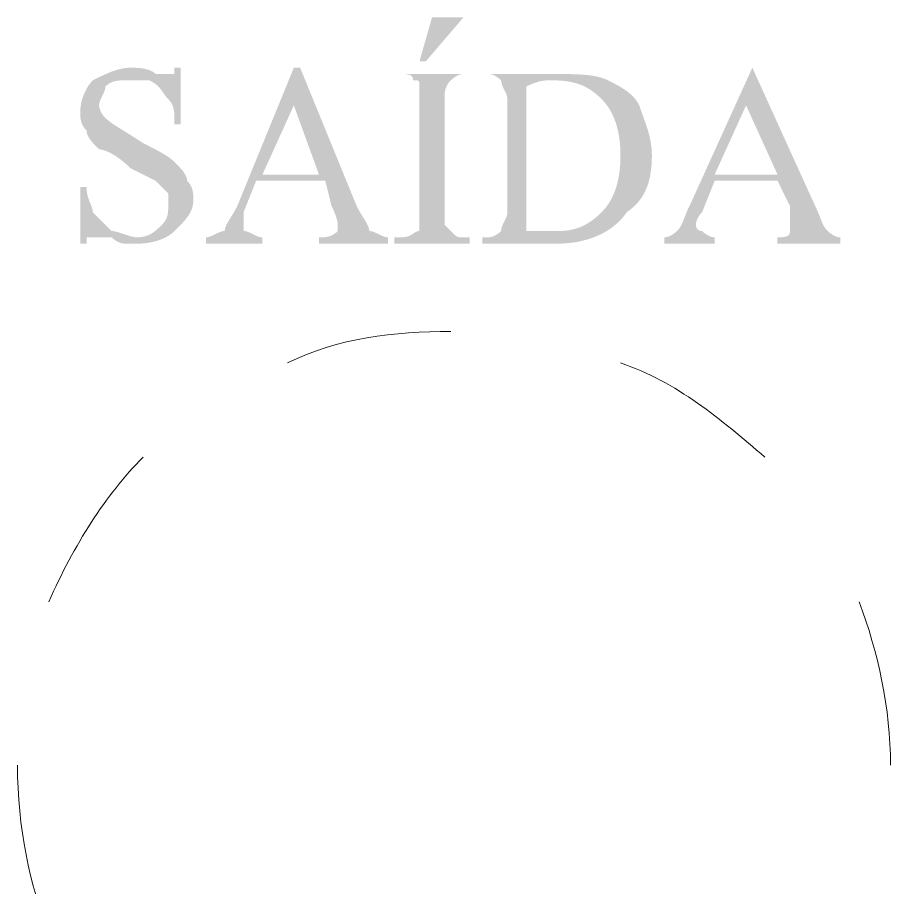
# Model space of a CAD drawing. Header units: metres. Extents: x 2999 to 3164, y 1641 to 1678.
# Drawn here: x 3010.0843 to 3010.3, y 1655.4367 to 1655.6516 of the extents above; entities that cross this region are included whole.
import ezdxf

# ---------------------------------------------------------------- set-up
doc = ezdxf.new("R2010")
doc.units = ezdxf.units.M

msp = doc.modelspace()

# ---------------------------------------------------------------- hatches: boundary and pattern name
at = {"true_color": 0x000007}
h = msp.add_hatch(color=7, dxfattribs=at)
h.paths.add_polyline_path([(3010.1246, 1655.63919), (3010.1246, 1655.62522), (3010.12305, 1655.62522), (3010.12305, 1655.62522), (3010.12305, 1655.6256), (3010.12305, 1655.62596), (3010.12305, 1655.62631), (3010.12304, 1655.62665), (3010.12304, 1655.62697), (3010.12303, 1655.62728), (3010.12301, 1655.62758), (3010.12299, 1655.62786), (3010.12297, 1655.62814), (3010.12294, 1655.6284), (3010.1229, 1655.62866), (3010.12286, 1655.62891), (3010.1228, 1655.62914), (3010.12274, 1655.62938), (3010.12267, 1655.6296), (3010.12259, 1655.62982), (3010.1225, 1655.63003), (3010.12239, 1655.63024), (3010.12228, 1655.63044), (3010.12215, 1655.63064), (3010.12201, 1655.63084), (3010.12185, 1655.63104), (3010.12168, 1655.63123), (3010.1215, 1655.63143), (3010.1215, 1655.63143), (3010.12131, 1655.63162), (3010.12114, 1655.63182), (3010.12098, 1655.63201), (3010.12083, 1655.6322), (3010.12069, 1655.6324), (3010.12055, 1655.63259), (3010.12042, 1655.63279), (3010.12029, 1655.63298), (3010.12016, 1655.63317), (3010.12003, 1655.63337), (3010.11989, 1655.63356), (3010.11975, 1655.63376), (3010.1196, 1655.63395), (3010.11944, 1655.63414), (3010.11927, 1655.63434), (3010.11908, 1655.63453), (3010.11888, 1655.63473), (3010.11866, 1655.63492), (3010.11842, 1655.63511), (3010.11816, 1655.63531), (3010.11787, 1655.6355), (3010.11756, 1655.6357), (3010.11721, 1655.63589), (3010.11684, 1655.63608), (3010.11665, 1655.63608), (3010.11645, 1655.63608), (3010.11626, 1655.63608), (3010.11607, 1655.63608), (3010.11587, 1655.63608), (3010.11568, 1655.63608), (3010.11548, 1655.63608), (3010.11529, 1655.63608), (3010.1151, 1655.63608), (3010.1149, 1655.63608), (3010.11471, 1655.63608), (3010.11451, 1655.63608), (3010.11432, 1655.63608), (3010.11413, 1655.63608), (3010.11393, 1655.63608), (3010.11374, 1655.63608), (3010.11354, 1655.63608), (3010.11335, 1655.63608), (3010.11316, 1655.63608), (3010.11296, 1655.63608), (3010.11277, 1655.63608), (3010.11257, 1655.63608), (3010.11238, 1655.63608), (3010.11219, 1655.63608), (3010.11181, 1655.63608), (3010.11144, 1655.63608), (3010.11109, 1655.63608), (3010.11076, 1655.63608), (3010.11043, 1655.63607), (3010.11012, 1655.63606), (3010.10983, 1655.63604), (3010.10954, 1655.63603), (3010.10927, 1655.636), (3010.109, 1655.63597), (3010.10875, 1655.63593), (3010.1085, 1655.63589), (3010.10826, 1655.63584), (3010.10803, 1655.63578), (3010.10781, 1655.6357), (3010.10759, 1655.63562), (3010.10737, 1655.63553), (3010.10717, 1655.63543), (3010.10696, 1655.63531), (3010.10676, 1655.63519), (3010.10656, 1655.63504), (3010.10637, 1655.63489), (3010.10617, 1655.63472), (3010.10598, 1655.63453), (3010.10597, 1655.63434), (3010.10595, 1655.63414), (3010.10591, 1655.63395), (3010.10586, 1655.63376), (3010.1058, 1655.63356), (3010.10574, 1655.63337), (3010.10566, 1655.63317), (3010.10558, 1655.63298), (3010.10549, 1655.63279), (3010.10539, 1655.63259), (3010.1053, 1655.6324), (3010.1052, 1655.6322), (3010.10511, 1655.63201), (3010.10501, 1655.63182), (3010.10492, 1655.63162), (3010.10483, 1655.63143), (3010.10475, 1655.63123), (3010.10467, 1655.63104), (3010.1046, 1655.63085), (3010.10454, 1655.63065), (3010.10449, 1655.63046), (3010.10446, 1655.63026), (3010.10443, 1655.63007), (3010.10443, 1655.62988), (3010.10443, 1655.62987), (3010.10443, 1655.62984), (3010.10443, 1655.62981), (3010.10443, 1655.62975), (3010.10444, 1655.62969), (3010.10445, 1655.62961), (3010.10446, 1655.62952), (3010.10448, 1655.62942), (3010.10451, 1655.6293), (3010.10454, 1655.62918), (3010.10458, 1655.62905), (3010.10462, 1655.62891), (3010.10467, 1655.62876), (3010.10473, 1655.6286), (3010.10481, 1655.62844), (3010.10489, 1655.62827), (3010.10498, 1655.62809), (3010.10508, 1655.62791), (3010.1052, 1655.62773), (3010.10532, 1655.62754), (3010.10547, 1655.62735), (3010.10562, 1655.62716), (3010.10579, 1655.62697), (3010.10598, 1655.62677), (3010.10618, 1655.62658), (3010.1064, 1655.62638), (3010.10663, 1655.62619), (3010.10688, 1655.62599), (3010.10715, 1655.62579), (3010.10743, 1655.62558), (3010.10773, 1655.62538), (3010.10805, 1655.62516), (3010.10838, 1655.62494), (3010.10873, 1655.62472), (3010.10909, 1655.62449), (3010.10947, 1655.62425), (3010.10987, 1655.624), (3010.11028, 1655.62375), (3010.11071, 1655.62348), (3010.11115, 1655.62321), (3010.11161, 1655.62292), (3010.11209, 1655.62262), (3010.11258, 1655.62232), (3010.11309, 1655.62199), (3010.11362, 1655.62166), (3010.11416, 1655.62131), (3010.11472, 1655.62094), (3010.11529, 1655.62056), (3010.11568, 1655.62037), (3010.11606, 1655.62018), (3010.11645, 1655.61998), (3010.11683, 1655.61979), (3010.11722, 1655.61959), (3010.11759, 1655.6194), (3010.11797, 1655.61921), (3010.11834, 1655.61901), (3010.1187, 1655.61882), (3010.11906, 1655.61862), (3010.11941, 1655.61843), (3010.11975, 1655.61824), (3010.12009, 1655.61804), (3010.12041, 1655.61785), (3010.12073, 1655.61765), (3010.12104, 1655.61746), (3010.12133, 1655.61727), (3010.12162, 1655.61707), (3010.12189, 1655.61688), (3010.12215, 1655.61668), (3010.1224, 1655.61649), (3010.12263, 1655.6163), (3010.12285, 1655.6161), (3010.12305, 1655.61591), (3010.12324, 1655.61571), (3010.12344, 1655.61552), (3010.12363, 1655.61533), (3010.12382, 1655.61513), (3010.12401, 1655.61494), (3010.12419, 1655.61474), (3010.12437, 1655.61455), (3010.12454, 1655.61436), (3010.12471, 1655.61416), (3010.12488, 1655.61397), (3010.12503, 1655.61377), (3010.12518, 1655.61358), (3010.12532, 1655.61339), (3010.12546, 1655.61319), (3010.12558, 1655.613), (3010.12569, 1655.6128), (3010.1258, 1655.61261), (3010.12589, 1655.61242), (3010.12597, 1655.61222), (3010.12603, 1655.61203), (3010.12608, 1655.61183), (3010.12612, 1655.61164), (3010.12615, 1655.61145), (3010.12615, 1655.61125), (3010.12634, 1655.61106), (3010.12651, 1655.61086), (3010.12667, 1655.61067), (3010.12681, 1655.61048), (3010.12694, 1655.61028), (3010.12705, 1655.61009), (3010.12715, 1655.60989), (3010.12725, 1655.6097), (3010.12733, 1655.60951), (3010.1274, 1655.60931), (3010.12746, 1655.60912), (3010.12751, 1655.60892), (3010.12756, 1655.60873), (3010.12759, 1655.60854), (3010.12762, 1655.60834), (3010.12765, 1655.60815), (3010.12767, 1655.60795), (3010.12768, 1655.60776), (3010.12769, 1655.60757), (3010.1277, 1655.60737), (3010.1277, 1655.60718), (3010.1277, 1655.60698), (3010.12771, 1655.60679), (3010.12771, 1655.6066), (3010.1277, 1655.60622), (3010.12767, 1655.60585), (3010.12763, 1655.6055), (3010.12758, 1655.60516), (3010.1275, 1655.60483), (3010.12741, 1655.60451), (3010.12731, 1655.6042), (3010.12719, 1655.60389), (3010.12705, 1655.6036), (3010.1269, 1655.6033), (3010.12673, 1655.60301), (3010.12654, 1655.60272), (3010.12634, 1655.60243), (3010.12612, 1655.60213), (3010.12589, 1655.60184), (3010.12564, 1655.60154), (3010.12537, 1655.60123), (3010.12509, 1655.60092), (3010.12479, 1655.6006), (3010.12447, 1655.60027), (3010.12414, 1655.59993), (3010.12379, 1655.59958), (3010.12343, 1655.59922), (3010.12305, 1655.59884), (3010.12285, 1655.59864), (3010.12263, 1655.59845), (3010.12239, 1655.59826), (3010.12214, 1655.59807), (3010.12188, 1655.59788), (3010.12159, 1655.5977), (3010.1213, 1655.59752), (3010.12098, 1655.59734), (3010.12065, 1655.59717), (3010.1203, 1655.59701), (3010.11994, 1655.59685), (3010.11956, 1655.5967), (3010.11916, 1655.59656), (3010.11875, 1655.59643), (3010.11832, 1655.59631), (3010.11788, 1655.59619), (3010.11742, 1655.59609), (3010.11694, 1655.596), (3010.11645, 1655.59592), (3010.11594, 1655.59585), (3010.11541, 1655.5958), (3010.11487, 1655.59576), (3010.11431, 1655.59574), (3010.11374, 1655.59573), (3010.11373, 1655.59573), (3010.11371, 1655.59573), (3010.11367, 1655.59573), (3010.11362, 1655.59573), (3010.11355, 1655.59573), (3010.11347, 1655.59573), (3010.11338, 1655.59573), (3010.11328, 1655.59573), (3010.11317, 1655.59573), (3010.11304, 1655.59573), (3010.11291, 1655.59573), (3010.11277, 1655.59573), (3010.11262, 1655.59573), (3010.11246, 1655.59573), (3010.1123, 1655.59573), (3010.11213, 1655.59573), (3010.11195, 1655.59573), (3010.11177, 1655.59573), (3010.11159, 1655.59573), (3010.1114, 1655.59573), (3010.11121, 1655.59573), (3010.11102, 1655.59573), (3010.11083, 1655.59573), (3010.11063, 1655.59573), (3010.11063, 1655.59573), (3010.1106, 1655.59573), (3010.11056, 1655.59574), (3010.11051, 1655.59574), (3010.11045, 1655.59575), (3010.11037, 1655.59576), (3010.11028, 1655.59577), (3010.11017, 1655.59579), (3010.11006, 1655.59581), (3010.10994, 1655.59584), (3010.10981, 1655.59588), (3010.10966, 1655.59593), (3010.10951, 1655.59598), (3010.10936, 1655.59604), (3010.10919, 1655.59611), (3010.10902, 1655.59619), (3010.10885, 1655.59628), (3010.10867, 1655.59639), (3010.10849, 1655.5965), (3010.1083, 1655.59663), (3010.10811, 1655.59677), (3010.10792, 1655.59693), (3010.10772, 1655.5971), (3010.10753, 1655.59728), (3010.10715, 1655.59728), (3010.10679, 1655.59728), (3010.10644, 1655.59728), (3010.10611, 1655.59728), (3010.10579, 1655.59728), (3010.10549, 1655.59728), (3010.10521, 1655.59728), (3010.10494, 1655.59728), (3010.10469, 1655.59728), (3010.10446, 1655.59728), (3010.10424, 1655.59728), (3010.10404, 1655.59728), (3010.10385, 1655.59728), (3010.10368, 1655.59728), (3010.10353, 1655.59728), (3010.10339, 1655.59728), (3010.10327, 1655.59728), (3010.10317, 1655.59728), (3010.10308, 1655.59728), (3010.103, 1655.59728), (3010.10295, 1655.59728), (3010.10291, 1655.59728), (3010.10288, 1655.59728), (3010.10287, 1655.59728), (3010.10287, 1655.59728), (3010.10287, 1655.59728), (3010.10287, 1655.59728), (3010.10287, 1655.59728), (3010.10286, 1655.59728), (3010.10285, 1655.59728), (3010.10284, 1655.59728), (3010.10282, 1655.59728), (3010.10279, 1655.59728), (3010.10276, 1655.59728), (3010.10272, 1655.59728), (3010.10268, 1655.59728), (3010.10263, 1655.59728), (3010.10257, 1655.59728), (3010.1025, 1655.59728), (3010.10241, 1655.59728), (3010.10232, 1655.59728), (3010.10222, 1655.59728), (3010.1021, 1655.59728), (3010.10198, 1655.59728), (3010.10183, 1655.59728), (3010.10168, 1655.59728), (3010.10151, 1655.59728), (3010.10132, 1655.59728), (3010.10132, 1655.59728), (3010.10132, 1655.59725), (3010.10132, 1655.59722), (3010.10132, 1655.59717), (3010.10132, 1655.59711), (3010.10132, 1655.59704), (3010.10132, 1655.59697), (3010.10132, 1655.59688), (3010.10132, 1655.59679), (3010.10132, 1655.5967), (3010.10132, 1655.59661), (3010.10132, 1655.59651), (3010.10132, 1655.59641), (3010.10132, 1655.59632), (3010.10132, 1655.59622), (3010.10132, 1655.59613), (3010.10132, 1655.59605), (3010.10132, 1655.59598), (3010.10132, 1655.59591), (3010.10132, 1655.59585), (3010.10132, 1655.5958), (3010.10132, 1655.59576), (3010.10132, 1655.59574), (3010.10132, 1655.59573), (3010.09977, 1655.59573), (3010.09977, 1655.6097), (3010.10132, 1655.6097), (3010.10132, 1655.6097), (3010.10133, 1655.60932), (3010.10135, 1655.60896), (3010.10139, 1655.60861), (3010.10144, 1655.60827), (3010.1015, 1655.60795), (3010.10156, 1655.60764), (3010.10164, 1655.60734), (3010.10172, 1655.60706), (3010.10181, 1655.60678), (3010.10191, 1655.60652), (3010.102, 1655.60626), (3010.1021, 1655.60601), (3010.1022, 1655.60578), (3010.10229, 1655.60554), (3010.10238, 1655.60532), (3010.10247, 1655.6051), (3010.10256, 1655.60489), (3010.10263, 1655.60468), (3010.1027, 1655.60448), (3010.10276, 1655.60428), (3010.10281, 1655.60408), (3010.10284, 1655.60388), (3010.10287, 1655.60369), (3010.10287, 1655.60349), (3010.10287, 1655.60349), (3010.10307, 1655.6033), (3010.10326, 1655.6031), (3010.10346, 1655.60291), (3010.10365, 1655.60272), (3010.10384, 1655.60252), (3010.10404, 1655.60233), (3010.10423, 1655.60213), (3010.10443, 1655.60194), (3010.10462, 1655.60175), (3010.10481, 1655.60155), (3010.10501, 1655.60136), (3010.1052, 1655.60116), (3010.1054, 1655.60097), (3010.10559, 1655.60078), (3010.10578, 1655.60058), (3010.10598, 1655.60039), (3010.10617, 1655.60019), (3010.10637, 1655.6), (3010.10656, 1655.59981), (3010.10675, 1655.59961), (3010.10695, 1655.59942), (3010.10714, 1655.59922), (3010.10734, 1655.59903), (3010.10753, 1655.59884), (3010.10773, 1655.59883), (3010.10795, 1655.59881), (3010.10818, 1655.59877), (3010.10842, 1655.59872), (3010.10867, 1655.59866), (3010.10894, 1655.59859), (3010.10921, 1655.59852), (3010.10948, 1655.59843), (3010.10977, 1655.59835), (3010.11005, 1655.59825), (3010.11034, 1655.59816), (3010.11063, 1655.59806), (3010.11092, 1655.59796), (3010.11121, 1655.59787), (3010.1115, 1655.59778), (3010.11178, 1655.59769), (3010.11206, 1655.5976), (3010.11233, 1655.59753), (3010.11259, 1655.59746), (3010.11285, 1655.5974), (3010.11309, 1655.59735), (3010.11332, 1655.59732), (3010.11354, 1655.59729), (3010.11374, 1655.59728), (3010.11412, 1655.59729), (3010.11448, 1655.59732), (3010.11483, 1655.59735), (3010.11517, 1655.59741), (3010.11549, 1655.59747), (3010.1158, 1655.59755), (3010.1161, 1655.59764), (3010.11638, 1655.59774), (3010.11666, 1655.59786), (3010.11692, 1655.59798), (3010.11718, 1655.59811), (3010.11742, 1655.59825), (3010.11766, 1655.5984), (3010.11789, 1655.59856), (3010.11812, 1655.59872), (3010.11834, 1655.59889), (3010.11855, 1655.59907), (3010.11876, 1655.59925), (3010.11896, 1655.59943), (3010.11916, 1655.59962), (3010.11936, 1655.59981), (3010.11956, 1655.6), (3010.11975, 1655.60019), (3010.11995, 1655.60039), (3010.12013, 1655.60058), (3010.1203, 1655.60078), (3010.12046, 1655.60097), (3010.1206, 1655.60116), (3010.12073, 1655.60136), (3010.12084, 1655.60155), (3010.12095, 1655.60175), (3010.12104, 1655.60194), (3010.12112, 1655.60213), (3010.12119, 1655.60233), (3010.12125, 1655.60252), (3010.1213, 1655.60272), (3010.12135, 1655.60291), (3010.12139, 1655.6031), (3010.12142, 1655.6033), (3010.12144, 1655.60349), (3010.12146, 1655.60369), (3010.12147, 1655.60388), (3010.12148, 1655.60407), (3010.12149, 1655.60427), (3010.12149, 1655.60446), (3010.1215, 1655.60466), (3010.1215, 1655.60485), (3010.1215, 1655.60504), (3010.1215, 1655.60523), (3010.1215, 1655.6054), (3010.1215, 1655.60556), (3010.1215, 1655.60571), (3010.1215, 1655.60584), (3010.1215, 1655.60597), (3010.1215, 1655.60608), (3010.1215, 1655.60619), (3010.1215, 1655.6063), (3010.1215, 1655.6064), (3010.1215, 1655.6065), (3010.1215, 1655.6066), (3010.1215, 1655.60669), (3010.1215, 1655.60679), (3010.1215, 1655.60689), (3010.1215, 1655.607), (3010.1215, 1655.60711), (3010.1215, 1655.60723), (3010.1215, 1655.60735), (3010.1215, 1655.60749), (3010.1215, 1655.60763), (3010.1215, 1655.60779), (3010.1215, 1655.60796), (3010.1215, 1655.60815), (3010.12131, 1655.60833), (3010.12114, 1655.60851), (3010.12098, 1655.60866), (3010.12084, 1655.60881), (3010.1207, 1655.60894), (3010.12058, 1655.60907), (3010.12046, 1655.60919), (3010.12035, 1655.6093), (3010.12024, 1655.6094), (3010.12014, 1655.6095), (3010.12004, 1655.6096), (3010.11995, 1655.6097), (3010.11985, 1655.6098), (3010.11975, 1655.6099), (3010.11965, 1655.61), (3010.11954, 1655.6101), (3010.11943, 1655.61021), (3010.11932, 1655.61033), (3010.11919, 1655.61046), (3010.11905, 1655.61059), (3010.11891, 1655.61074), (3010.11875, 1655.61089), (3010.11858, 1655.61107), (3010.11839, 1655.61125), (3010.11838, 1655.61126), (3010.11833, 1655.61128), (3010.11825, 1655.61132), (3010.11815, 1655.61137), (3010.11802, 1655.61144), (3010.11786, 1655.61152), (3010.11768, 1655.61161), (3010.11747, 1655.61171), (3010.11725, 1655.61182), (3010.117, 1655.61195), (3010.11674, 1655.61208), (3010.11645, 1655.61222), (3010.11615, 1655.61237), (3010.11584, 1655.61253), (3010.11551, 1655.61269), (3010.11517, 1655.61286), (3010.11482, 1655.61304), (3010.11447, 1655.61322), (3010.1141, 1655.6134), (3010.11372, 1655.61359), (3010.11334, 1655.61378), (3010.11296, 1655.61397), (3010.11257, 1655.61416), (3010.11219, 1655.61436), (3010.1118, 1655.61474), (3010.11141, 1655.6151), (3010.11103, 1655.61545), (3010.11064, 1655.61578), (3010.11026, 1655.61609), (3010.10988, 1655.61639), (3010.10951, 1655.61668), (3010.10914, 1655.61694), (3010.10878, 1655.61719), (3010.10842, 1655.61743), (3010.10807, 1655.61765), (3010.10772, 1655.61785), (3010.10739, 1655.61803), (3010.10706, 1655.6182), (3010.10675, 1655.61836), (3010.10644, 1655.61849), (3010.10614, 1655.61862), (3010.10586, 1655.61872), (3010.10558, 1655.61881), (3010.10532, 1655.61888), (3010.10508, 1655.61894), (3010.10485, 1655.61898), (3010.10463, 1655.619), (3010.10443, 1655.61901), (3010.10423, 1655.61921), (3010.10404, 1655.6194), (3010.10385, 1655.61959), (3010.10366, 1655.61979), (3010.10347, 1655.61998), (3010.10329, 1655.62018), (3010.10311, 1655.62037), (3010.10293, 1655.62056), (3010.10276, 1655.62076), (3010.1026, 1655.62095), (3010.10244, 1655.62115), (3010.10229, 1655.62134), (3010.10215, 1655.62153), (3010.10202, 1655.62173), (3010.1019, 1655.62192), (3010.10178, 1655.62212), (3010.10168, 1655.62231), (3010.10159, 1655.6225), (3010.10151, 1655.6227), (3010.10144, 1655.62289), (3010.10139, 1655.62309), (3010.10135, 1655.62328), (3010.10133, 1655.62347), (3010.10132, 1655.62367), (3010.10114, 1655.62386), (3010.10097, 1655.62406), (3010.10081, 1655.62425), (3010.10067, 1655.62444), (3010.10054, 1655.62464), (3010.10043, 1655.62483), (3010.10032, 1655.62503), (3010.10023, 1655.62522), (3010.10015, 1655.62541), (3010.10008, 1655.62561), (3010.10002, 1655.6258), (3010.09996, 1655.626), (3010.09992, 1655.62619), (3010.09988, 1655.62638), (3010.09985, 1655.62658), (3010.09983, 1655.62677), (3010.09981, 1655.62697), (3010.09979, 1655.62716), (3010.09978, 1655.62735), (3010.09978, 1655.62755), (3010.09977, 1655.62774), (3010.09977, 1655.62794), (3010.09977, 1655.62813), (3010.09977, 1655.62832), (3010.09978, 1655.62871), (3010.0998, 1655.6291), (3010.09984, 1655.62948), (3010.09989, 1655.62987), (3010.09996, 1655.63025), (3010.10004, 1655.63063), (3010.10013, 1655.631), (3010.10023, 1655.63137), (3010.10034, 1655.63173), (3010.10047, 1655.63209), (3010.1006, 1655.63244), (3010.10074, 1655.63279), (3010.10089, 1655.63312), (3010.10105, 1655.63345), (3010.10121, 1655.63376), (3010.10138, 1655.63407), (3010.10155, 1655.63437), (3010.10173, 1655.63465), (3010.10192, 1655.63493), (3010.10211, 1655.63519), (3010.1023, 1655.63543), (3010.10249, 1655.63566), (3010.10268, 1655.63588), (3010.10287, 1655.63608), (3010.10326, 1655.63628), (3010.10365, 1655.63647), (3010.10404, 1655.63666), (3010.10443, 1655.63685), (3010.10481, 1655.63704), (3010.1052, 1655.63722), (3010.10559, 1655.6374), (3010.10598, 1655.63758), (3010.10637, 1655.63775), (3010.10675, 1655.63791), (3010.10714, 1655.63807), (3010.10753, 1655.63822), (3010.10792, 1655.63836), (3010.10831, 1655.63849), (3010.10869, 1655.63861), (3010.10908, 1655.63873), (3010.10947, 1655.63883), (3010.10986, 1655.63892), (3010.11025, 1655.639), (3010.11063, 1655.63906), (3010.11102, 1655.63912), (3010.11141, 1655.63916), (3010.1118, 1655.63918), (3010.11219, 1655.63919), (3010.11239, 1655.63919), (3010.1126, 1655.63919), (3010.11283, 1655.63918), (3010.11308, 1655.63918), (3010.11333, 1655.63917), (3010.11359, 1655.63916), (3010.11386, 1655.63915), (3010.11414, 1655.63913), (3010.11442, 1655.63911), (3010.11471, 1655.63907), (3010.115, 1655.63904), (3010.11529, 1655.63899), (3010.11558, 1655.63894), (3010.11587, 1655.63888), (3010.11616, 1655.63881), (3010.11644, 1655.63873), (3010.11672, 1655.63864), (3010.11699, 1655.63853), (3010.11725, 1655.63842), (3010.1175, 1655.63829), (3010.11775, 1655.63815), (3010.11798, 1655.63799), (3010.11819, 1655.63782), (3010.11839, 1655.63764), (3010.11859, 1655.63764), (3010.11878, 1655.63764), (3010.11897, 1655.63764), (3010.11916, 1655.63764), (3010.11935, 1655.63764), (3010.11953, 1655.63764), (3010.11971, 1655.63764), (3010.11989, 1655.63764), (3010.12006, 1655.63764), (3010.12022, 1655.63764), (3010.12038, 1655.63764), (3010.12053, 1655.63764), (3010.12067, 1655.63764), (3010.1208, 1655.63764), (3010.12092, 1655.63764), (3010.12104, 1655.63764), (3010.12114, 1655.63764), (3010.12123, 1655.63764), (3010.12131, 1655.63764), (3010.12138, 1655.63764), (3010.12143, 1655.63764), (3010.12147, 1655.63764), (3010.12149, 1655.63764), (3010.1215, 1655.63764), (3010.12151, 1655.63764), (3010.12153, 1655.63764), (3010.12156, 1655.63764), (3010.12161, 1655.63764), (3010.12167, 1655.63764), (3010.12174, 1655.63764), (3010.12182, 1655.63764), (3010.1219, 1655.63764), (3010.12199, 1655.63764), (3010.12208, 1655.63764), (3010.12218, 1655.63764), (3010.12227, 1655.63764), (3010.12237, 1655.63764), (3010.12247, 1655.63764), (3010.12256, 1655.63764), (3010.12265, 1655.63764), (3010.12273, 1655.63764), (3010.12281, 1655.63764), (3010.12288, 1655.63764), (3010.12293, 1655.63764), (3010.12298, 1655.63764), (3010.12302, 1655.63764), (3010.12304, 1655.63764), (3010.12305, 1655.63764), (3010.12305, 1655.63764), (3010.12305, 1655.63764), (3010.12305, 1655.63764), (3010.12305, 1655.63764), (3010.12305, 1655.63765), (3010.12305, 1655.63766), (3010.12305, 1655.63767), (3010.12305, 1655.63769), (3010.12305, 1655.63772), (3010.12305, 1655.63775), (3010.12305, 1655.63778), (3010.12305, 1655.63783), (3010.12305, 1655.63788), (3010.12305, 1655.63794), (3010.12305, 1655.63801), (3010.12305, 1655.63809), (3010.12305, 1655.63819), (3010.12305, 1655.63829), (3010.12305, 1655.63841), (3010.12305, 1655.63853), (3010.12305, 1655.63867), (3010.12305, 1655.63883), (3010.12305, 1655.639), (3010.12305, 1655.63919), (3010.1246, 1655.63919), (3010.12305, 1655.63919)])
h.paths.add_polyline_path([(3010.1603, 1655.61125), (3010.14322, 1655.61125), (3010.14012, 1655.60349), (3010.14012, 1655.60349), (3010.14012, 1655.6033), (3010.14012, 1655.60311), (3010.14012, 1655.60291), (3010.14012, 1655.60272), (3010.14012, 1655.60254), (3010.14012, 1655.60235), (3010.14012, 1655.60217), (3010.14012, 1655.602), (3010.14012, 1655.60183), (3010.14012, 1655.60166), (3010.14012, 1655.60151), (3010.14012, 1655.60136), (3010.14012, 1655.60122), (3010.14012, 1655.60108), (3010.14012, 1655.60096), (3010.14012, 1655.60085), (3010.14012, 1655.60075), (3010.14012, 1655.60066), (3010.14012, 1655.60058), (3010.14012, 1655.60051), (3010.14012, 1655.60046), (3010.14012, 1655.60042), (3010.14012, 1655.6004), (3010.14012, 1655.60039), (3010.14012, 1655.60039), (3010.14012, 1655.60038), (3010.14012, 1655.60036), (3010.14012, 1655.60032), (3010.14012, 1655.60027), (3010.14012, 1655.60021), (3010.14012, 1655.60015), (3010.14012, 1655.60007), (3010.14012, 1655.59999), (3010.14012, 1655.5999), (3010.14012, 1655.5998), (3010.14012, 1655.59971), (3010.14012, 1655.59961), (3010.14012, 1655.59952), (3010.14012, 1655.59942), (3010.14012, 1655.59933), (3010.14012, 1655.59924), (3010.14012, 1655.59916), (3010.14012, 1655.59908), (3010.14012, 1655.59901), (3010.14012, 1655.59895), (3010.14012, 1655.5989), (3010.14012, 1655.59887), (3010.14012, 1655.59884), (3010.14012, 1655.59884), (3010.14031, 1655.59883), (3010.14051, 1655.59881), (3010.1407, 1655.59877), (3010.1409, 1655.59872), (3010.14109, 1655.59866), (3010.14128, 1655.59859), (3010.14148, 1655.59852), (3010.14167, 1655.59843), (3010.14187, 1655.59835), (3010.14206, 1655.59825), (3010.14225, 1655.59816), (3010.14245, 1655.59806), (3010.14264, 1655.59796), (3010.14284, 1655.59787), (3010.14303, 1655.59778), (3010.14322, 1655.59769), (3010.14342, 1655.5976), (3010.14361, 1655.59753), (3010.14381, 1655.59746), (3010.144, 1655.5974), (3010.14419, 1655.59735), (3010.14439, 1655.59732), (3010.14458, 1655.59729), (3010.14478, 1655.59728), (3010.14478, 1655.59573), (3010.13081, 1655.59573), (3010.13081, 1655.59728), (3010.13081, 1655.59728), (3010.131, 1655.59729), (3010.1312, 1655.59732), (3010.13139, 1655.59735), (3010.13159, 1655.5974), (3010.13178, 1655.59746), (3010.13197, 1655.59753), (3010.13217, 1655.5976), (3010.13236, 1655.59769), (3010.13256, 1655.59778), (3010.13275, 1655.59787), (3010.13294, 1655.59796), (3010.13314, 1655.59806), (3010.13333, 1655.59816), (3010.13353, 1655.59825), (3010.13372, 1655.59835), (3010.13391, 1655.59843), (3010.13411, 1655.59852), (3010.1343, 1655.59859), (3010.1345, 1655.59866), (3010.13469, 1655.59872), (3010.13488, 1655.59877), (3010.13508, 1655.59881), (3010.13527, 1655.59883), (3010.13547, 1655.59884), (3010.13547, 1655.59884), (3010.13547, 1655.59903), (3010.1355, 1655.59923), (3010.13553, 1655.59942), (3010.13559, 1655.59962), (3010.13565, 1655.59982), (3010.13573, 1655.60002), (3010.13582, 1655.60023), (3010.13592, 1655.60045), (3010.13604, 1655.60066), (3010.13616, 1655.60089), (3010.13629, 1655.60112), (3010.13644, 1655.60136), (3010.13658, 1655.60161), (3010.13674, 1655.60186), (3010.1369, 1655.60213), (3010.13707, 1655.6024), (3010.13725, 1655.60269), (3010.13743, 1655.60298), (3010.13761, 1655.60329), (3010.1378, 1655.60361), (3010.13799, 1655.60395), (3010.13818, 1655.6043), (3010.13838, 1655.60466), (3010.13857, 1655.60504), (3010.15254, 1655.63919), (3010.15409, 1655.63919), (3010.16806, 1655.60504), (3010.16806, 1655.60504), (3010.16825, 1655.60466), (3010.16844, 1655.6043), (3010.16863, 1655.60395), (3010.16882, 1655.60361), (3010.16901, 1655.60329), (3010.1692, 1655.60298), (3010.16938, 1655.60269), (3010.16955, 1655.6024), (3010.16972, 1655.60213), (3010.16988, 1655.60186), (3010.17004, 1655.60161), (3010.17019, 1655.60136), (3010.17033, 1655.60112), (3010.17046, 1655.60089), (3010.17059, 1655.60066), (3010.1707, 1655.60045), (3010.1708, 1655.60023), (3010.17089, 1655.60002), (3010.17097, 1655.59982), (3010.17104, 1655.59962), (3010.17109, 1655.59942), (3010.17113, 1655.59923), (3010.17115, 1655.59903), (3010.17116, 1655.59884), (3010.17116, 1655.59884), (3010.17135, 1655.59883), (3010.17155, 1655.59881), (3010.17174, 1655.59877), (3010.17194, 1655.59872), (3010.17213, 1655.59866), (3010.17232, 1655.59859), (3010.17252, 1655.59852), (3010.17271, 1655.59843), (3010.17291, 1655.59835), (3010.1731, 1655.59825), (3010.17329, 1655.59816), (3010.17349, 1655.59806), (3010.17368, 1655.59796), (3010.17388, 1655.59787), (3010.17407, 1655.59778), (3010.17426, 1655.59769), (3010.17446, 1655.5976), (3010.17465, 1655.59753), (3010.17485, 1655.59746), (3010.17504, 1655.5974), (3010.17523, 1655.59735), (3010.17543, 1655.59732), (3010.17562, 1655.59729), (3010.17582, 1655.59728), (3010.17582, 1655.59573), (3010.15874, 1655.59573), (3010.15874, 1655.59728), (3010.15874, 1655.59728), (3010.15894, 1655.59728), (3010.15913, 1655.59729), (3010.15933, 1655.59729), (3010.15952, 1655.59729), (3010.15971, 1655.5973), (3010.15991, 1655.59731), (3010.1601, 1655.59732), (3010.1603, 1655.59734), (3010.16049, 1655.59737), (3010.16068, 1655.5974), (3010.16088, 1655.59743), (3010.16107, 1655.59748), (3010.16127, 1655.59753), (3010.16146, 1655.59759), (3010.16165, 1655.59766), (3010.16185, 1655.59774), (3010.16204, 1655.59784), (3010.16224, 1655.59794), (3010.16243, 1655.59805), (3010.16262, 1655.59818), (3010.16282, 1655.59832), (3010.16301, 1655.59848), (3010.16321, 1655.59865), (3010.1634, 1655.59884), (3010.1634, 1655.59884), (3010.1634, 1655.59884), (3010.1634, 1655.59884), (3010.1634, 1655.59884), (3010.1634, 1655.59884), (3010.1634, 1655.59885), (3010.1634, 1655.59886), (3010.1634, 1655.59887), (3010.1634, 1655.59889), (3010.1634, 1655.59892), (3010.1634, 1655.59895), (3010.1634, 1655.59899), (3010.1634, 1655.59903), (3010.1634, 1655.59908), (3010.1634, 1655.59914), (3010.1634, 1655.59922), (3010.1634, 1655.5993), (3010.1634, 1655.59939), (3010.1634, 1655.59949), (3010.1634, 1655.59961), (3010.1634, 1655.59973), (3010.1634, 1655.59988), (3010.1634, 1655.60003), (3010.1634, 1655.6002), (3010.1634, 1655.60039), (3010.1634, 1655.6004), (3010.1634, 1655.60042), (3010.1634, 1655.60046), (3010.16339, 1655.60052), (3010.16339, 1655.60059), (3010.16338, 1655.60068), (3010.16336, 1655.60078), (3010.16334, 1655.60091), (3010.16332, 1655.60104), (3010.16329, 1655.6012), (3010.16325, 1655.60137), (3010.16321, 1655.60155), (3010.16315, 1655.60175), (3010.16309, 1655.60197), (3010.16302, 1655.60221), (3010.16294, 1655.60246), (3010.16285, 1655.60272), (3010.16275, 1655.60301), (3010.16263, 1655.60331), (3010.1625, 1655.60362), (3010.16236, 1655.60395), (3010.1622, 1655.6043), (3010.16203, 1655.60466), (3010.16185, 1655.60504), (3010.1603, 1655.61125), (3010.16185, 1655.60504)])
h.paths.add_polyline_path([(3010.15874, 1655.6128), (3010.15254, 1655.62988), (3010.14478, 1655.6128), (3010.15874, 1655.6128), (3010.14478, 1655.6128)])
h.paths.add_polyline_path([(3010.19599, 1655.59728), (3010.19599, 1655.59573), (3010.17737, 1655.59573), (3010.17737, 1655.59728), (3010.17892, 1655.59728), (3010.17892, 1655.59728), (3010.17929, 1655.59729), (3010.17963, 1655.59732), (3010.17995, 1655.59735), (3010.18023, 1655.5974), (3010.1805, 1655.59746), (3010.18074, 1655.59753), (3010.18096, 1655.5976), (3010.18116, 1655.59769), (3010.18135, 1655.59778), (3010.18152, 1655.59787), (3010.18168, 1655.59796), (3010.18183, 1655.59806), (3010.18197, 1655.59816), (3010.18211, 1655.59825), (3010.18224, 1655.59835), (3010.18237, 1655.59843), (3010.1825, 1655.59852), (3010.18263, 1655.59859), (3010.18277, 1655.59866), (3010.18291, 1655.59872), (3010.18306, 1655.59877), (3010.18322, 1655.59881), (3010.18339, 1655.59883), (3010.18358, 1655.59884), (3010.18358, 1655.59884), (3010.18358, 1655.59903), (3010.18358, 1655.59922), (3010.18358, 1655.59942), (3010.18358, 1655.59961), (3010.18358, 1655.59981), (3010.18358, 1655.6), (3010.18358, 1655.60019), (3010.18358, 1655.60039), (3010.18358, 1655.60058), (3010.18358, 1655.60078), (3010.18358, 1655.60097), (3010.18358, 1655.60116), (3010.18358, 1655.60136), (3010.18358, 1655.60155), (3010.18358, 1655.60175), (3010.18358, 1655.60194), (3010.18358, 1655.60213), (3010.18358, 1655.60233), (3010.18358, 1655.60252), (3010.18358, 1655.60272), (3010.18358, 1655.60291), (3010.18358, 1655.6031), (3010.18358, 1655.6033), (3010.18358, 1655.60349), (3010.18358, 1655.63143), (3010.18358, 1655.63143), (3010.18358, 1655.63162), (3010.18358, 1655.63181), (3010.18358, 1655.63201), (3010.18358, 1655.6322), (3010.18358, 1655.63238), (3010.18358, 1655.63257), (3010.18358, 1655.63275), (3010.18358, 1655.63292), (3010.18358, 1655.63309), (3010.18358, 1655.63326), (3010.18358, 1655.63341), (3010.18358, 1655.63356), (3010.18358, 1655.6337), (3010.18358, 1655.63384), (3010.18358, 1655.63396), (3010.18358, 1655.63407), (3010.18358, 1655.63417), (3010.18358, 1655.63426), (3010.18358, 1655.63434), (3010.18358, 1655.63441), (3010.18358, 1655.63446), (3010.18358, 1655.6345), (3010.18358, 1655.63452), (3010.18358, 1655.63453), (3010.18358, 1655.63453), (3010.18358, 1655.63472), (3010.18357, 1655.63489), (3010.18357, 1655.63504), (3010.18357, 1655.63519), (3010.18356, 1655.63531), (3010.18355, 1655.63543), (3010.18354, 1655.63553), (3010.18352, 1655.63562), (3010.18349, 1655.6357), (3010.18346, 1655.63578), (3010.18343, 1655.63584), (3010.18338, 1655.63589), (3010.18333, 1655.63593), (3010.18327, 1655.63597), (3010.1832, 1655.636), (3010.18312, 1655.63603), (3010.18302, 1655.63604), (3010.18292, 1655.63606), (3010.18281, 1655.63607), (3010.18268, 1655.63608), (3010.18254, 1655.63608), (3010.18238, 1655.63608), (3010.18221, 1655.63608), (3010.18202, 1655.63608), (3010.18202, 1655.63627), (3010.18199, 1655.63644), (3010.18195, 1655.6366), (3010.1819, 1655.63674), (3010.18184, 1655.63687), (3010.18176, 1655.63698), (3010.18167, 1655.63708), (3010.18156, 1655.63718), (3010.18145, 1655.63726), (3010.18133, 1655.63733), (3010.18119, 1655.63739), (3010.18105, 1655.63744), (3010.1809, 1655.63749), (3010.18075, 1655.63752), (3010.18058, 1655.63755), (3010.18041, 1655.63758), (3010.18024, 1655.6376), (3010.18006, 1655.63761), (3010.17988, 1655.63762), (3010.17969, 1655.63763), (3010.1795, 1655.63763), (3010.17931, 1655.63763), (3010.17911, 1655.63764), (3010.17892, 1655.63764), (3010.17737, 1655.63764), (3010.19599, 1655.63764), (3010.19444, 1655.63764), (3010.19444, 1655.63764), (3010.19425, 1655.63763), (3010.19405, 1655.6376), (3010.19386, 1655.63757), (3010.19367, 1655.63752), (3010.19348, 1655.63746), (3010.1933, 1655.63739), (3010.19312, 1655.63732), (3010.19294, 1655.63723), (3010.19278, 1655.63714), (3010.19261, 1655.63705), (3010.19245, 1655.63696), (3010.19231, 1655.63686), (3010.19216, 1655.63676), (3010.19203, 1655.63667), (3010.19191, 1655.63657), (3010.1918, 1655.63649), (3010.19169, 1655.6364), (3010.1916, 1655.63633), (3010.19152, 1655.63626), (3010.19146, 1655.6362), (3010.1914, 1655.63615), (3010.19137, 1655.63611), (3010.19134, 1655.63609), (3010.19134, 1655.63608), (3010.19134, 1655.63608), (3010.19115, 1655.63589), (3010.19098, 1655.6357), (3010.19082, 1655.6355), (3010.19068, 1655.63531), (3010.19055, 1655.63511), (3010.19044, 1655.63492), (3010.19033, 1655.63473), (3010.19024, 1655.63453), (3010.19016, 1655.63434), (3010.19009, 1655.63414), (3010.19003, 1655.63395), (3010.18998, 1655.63376), (3010.18993, 1655.63356), (3010.1899, 1655.63337), (3010.18987, 1655.63317), (3010.18984, 1655.63298), (3010.18982, 1655.63279), (3010.18981, 1655.63259), (3010.1898, 1655.6324), (3010.18979, 1655.6322), (3010.18979, 1655.63201), (3010.18978, 1655.63182), (3010.18978, 1655.63162), (3010.18978, 1655.63143), (3010.18978, 1655.60349), (3010.18978, 1655.60349), (3010.18978, 1655.6033), (3010.18978, 1655.60311), (3010.18978, 1655.60291), (3010.18978, 1655.60272), (3010.18978, 1655.60254), (3010.18978, 1655.60235), (3010.18978, 1655.60217), (3010.18978, 1655.602), (3010.18978, 1655.60183), (3010.18978, 1655.60166), (3010.18978, 1655.60151), (3010.18978, 1655.60136), (3010.18978, 1655.60122), (3010.18978, 1655.60108), (3010.18978, 1655.60096), (3010.18978, 1655.60085), (3010.18978, 1655.60075), (3010.18978, 1655.60066), (3010.18978, 1655.60058), (3010.18978, 1655.60051), (3010.18978, 1655.60046), (3010.18978, 1655.60042), (3010.18978, 1655.6004), (3010.18978, 1655.60039), (3010.18978, 1655.60039), (3010.18997, 1655.6002), (3010.19014, 1655.60003), (3010.1903, 1655.59988), (3010.19044, 1655.59973), (3010.19057, 1655.59961), (3010.19068, 1655.59949), (3010.19078, 1655.59939), (3010.19088, 1655.5993), (3010.19096, 1655.59922), (3010.19103, 1655.59914), (3010.19109, 1655.59908), (3010.19114, 1655.59903), (3010.19119, 1655.59899), (3010.19122, 1655.59895), (3010.19125, 1655.59892), (3010.19128, 1655.59889), (3010.1913, 1655.59887), (3010.19131, 1655.59886), (3010.19132, 1655.59885), (3010.19133, 1655.59884), (3010.19133, 1655.59884), (3010.19133, 1655.59884), (3010.19134, 1655.59884), (3010.19134, 1655.59884), (3010.19152, 1655.59865), (3010.19169, 1655.59848), (3010.19185, 1655.59832), (3010.192, 1655.59818), (3010.19213, 1655.59805), (3010.19226, 1655.59794), (3010.19237, 1655.59784), (3010.19248, 1655.59774), (3010.19259, 1655.59766), (3010.19269, 1655.59759), (3010.19279, 1655.59753), (3010.19289, 1655.59748), (3010.19298, 1655.59743), (3010.19308, 1655.5974), (3010.19318, 1655.59737), (3010.19329, 1655.59734), (3010.1934, 1655.59732), (3010.19352, 1655.59731), (3010.19364, 1655.5973), (3010.19378, 1655.59729), (3010.19392, 1655.59729), (3010.19408, 1655.59729), (3010.19425, 1655.59728), (3010.19444, 1655.59728), (3010.19599, 1655.59728), (3010.19444, 1655.59728)])
h.paths.add_polyline_path([(3010.19444, 1655.6516), (3010.18513, 1655.64074), (3010.18358, 1655.64074), (3010.18668, 1655.6516), (3010.19444, 1655.6516), (3010.18668, 1655.6516)])
h.paths.add_polyline_path([(3010.19909, 1655.59573), (3010.19909, 1655.59728), (3010.20065, 1655.59728), (3010.20065, 1655.59728), (3010.20084, 1655.59729), (3010.20103, 1655.59732), (3010.20123, 1655.59735), (3010.20142, 1655.5974), (3010.2016, 1655.59746), (3010.20179, 1655.59753), (3010.20197, 1655.5976), (3010.20214, 1655.59769), (3010.20231, 1655.59778), (3010.20247, 1655.59787), (3010.20263, 1655.59796), (3010.20278, 1655.59806), (3010.20292, 1655.59816), (3010.20305, 1655.59825), (3010.20318, 1655.59835), (3010.20329, 1655.59843), (3010.20339, 1655.59852), (3010.20348, 1655.59859), (3010.20356, 1655.59866), (3010.20363, 1655.59872), (3010.20368, 1655.59877), (3010.20372, 1655.59881), (3010.20374, 1655.59883), (3010.20375, 1655.59884), (3010.20375, 1655.59884), (3010.20376, 1655.59903), (3010.20378, 1655.59922), (3010.20382, 1655.59942), (3010.20387, 1655.59961), (3010.20392, 1655.59981), (3010.20399, 1655.6), (3010.20407, 1655.60019), (3010.20415, 1655.60039), (3010.20424, 1655.60058), (3010.20433, 1655.60078), (3010.20443, 1655.60097), (3010.20453, 1655.60116), (3010.20462, 1655.60136), (3010.20472, 1655.60155), (3010.20481, 1655.60175), (3010.2049, 1655.60194), (3010.20498, 1655.60213), (3010.20506, 1655.60233), (3010.20513, 1655.60252), (3010.20519, 1655.60272), (3010.20524, 1655.60291), (3010.20527, 1655.6031), (3010.20529, 1655.6033), (3010.2053, 1655.60349), (3010.2053, 1655.63143), (3010.2053, 1655.63143), (3010.20529, 1655.63162), (3010.20527, 1655.63182), (3010.20524, 1655.63201), (3010.20519, 1655.6322), (3010.20513, 1655.6324), (3010.20506, 1655.63259), (3010.20498, 1655.63279), (3010.2049, 1655.63298), (3010.20481, 1655.63317), (3010.20472, 1655.63337), (3010.20462, 1655.63356), (3010.20453, 1655.63376), (3010.20443, 1655.63395), (3010.20433, 1655.63414), (3010.20424, 1655.63434), (3010.20415, 1655.63453), (3010.20407, 1655.63473), (3010.20399, 1655.63492), (3010.20392, 1655.63511), (3010.20387, 1655.63531), (3010.20382, 1655.6355), (3010.20378, 1655.6357), (3010.20376, 1655.63589), (3010.20375, 1655.63608), (3010.20375, 1655.63608), (3010.20374, 1655.63609), (3010.20372, 1655.63611), (3010.20368, 1655.63615), (3010.20363, 1655.6362), (3010.20356, 1655.63626), (3010.20348, 1655.63633), (3010.20339, 1655.6364), (3010.20329, 1655.63649), (3010.20318, 1655.63657), (3010.20305, 1655.63667), (3010.20292, 1655.63676), (3010.20278, 1655.63686), (3010.20263, 1655.63696), (3010.20247, 1655.63705), (3010.20231, 1655.63714), (3010.20214, 1655.63723), (3010.20197, 1655.63732), (3010.20179, 1655.63739), (3010.2016, 1655.63746), (3010.20142, 1655.63752), (3010.20123, 1655.63757), (3010.20103, 1655.6376), (3010.20084, 1655.63763), (3010.20065, 1655.63764), (3010.19909, 1655.63764), (3010.21617, 1655.63764), (3010.21617, 1655.63764), (3010.21693, 1655.63764), (3010.21769, 1655.63763), (3010.21842, 1655.63763), (3010.21914, 1655.63763), (3010.21984, 1655.63762), (3010.22053, 1655.63761), (3010.2212, 1655.6376), (3010.22186, 1655.63758), (3010.2225, 1655.63755), (3010.22312, 1655.63752), (3010.22372, 1655.63749), (3010.22431, 1655.63744), (3010.22489, 1655.63739), (3010.22545, 1655.63733), (3010.22599, 1655.63726), (3010.22651, 1655.63718), (3010.22702, 1655.63708), (3010.22752, 1655.63698), (3010.22799, 1655.63687), (3010.22845, 1655.63674), (3010.2289, 1655.6366), (3010.22933, 1655.63644), (3010.22974, 1655.63627), (3010.23013, 1655.63608), (3010.23013, 1655.63608), (3010.23052, 1655.63589), (3010.23091, 1655.63569), (3010.23129, 1655.6355), (3010.23168, 1655.6353), (3010.23206, 1655.6351), (3010.23244, 1655.63489), (3010.23281, 1655.63469), (3010.23318, 1655.63447), (3010.23354, 1655.63426), (3010.2339, 1655.63403), (3010.23425, 1655.6338), (3010.2346, 1655.63356), (3010.23493, 1655.63331), (3010.23526, 1655.63306), (3010.23557, 1655.63279), (3010.23588, 1655.63252), (3010.23618, 1655.63223), (3010.23646, 1655.63194), (3010.23674, 1655.63163), (3010.237, 1655.63131), (3010.23724, 1655.63097), (3010.23747, 1655.63062), (3010.23769, 1655.63026), (3010.23789, 1655.62988), (3010.23809, 1655.6293), (3010.23828, 1655.62874), (3010.23847, 1655.6282), (3010.23866, 1655.62766), (3010.23885, 1655.62714), (3010.23903, 1655.62663), (3010.23921, 1655.62612), (3010.23939, 1655.62562), (3010.23956, 1655.62513), (3010.23972, 1655.62464), (3010.23988, 1655.62415), (3010.24003, 1655.62367), (3010.24017, 1655.62318), (3010.2403, 1655.6227), (3010.24042, 1655.62221), (3010.24054, 1655.62171), (3010.24064, 1655.62121), (3010.24073, 1655.62071), (3010.24081, 1655.6202), (3010.24088, 1655.61967), (3010.24093, 1655.61914), (3010.24097, 1655.61859), (3010.24099, 1655.61803), (3010.241, 1655.61746), (3010.24099, 1655.61669), (3010.24096, 1655.61594), (3010.24092, 1655.6152), (3010.24086, 1655.61449), (3010.24078, 1655.61378), (3010.24068, 1655.61309), (3010.24056, 1655.61242), (3010.24042, 1655.61177), (3010.24026, 1655.61113), (3010.24008, 1655.61051), (3010.23987, 1655.6099), (3010.23964, 1655.60931), (3010.23938, 1655.60874), (3010.23911, 1655.60818), (3010.2388, 1655.60764), (3010.23847, 1655.60711), (3010.23811, 1655.6066), (3010.23772, 1655.60611), (3010.23731, 1655.60563), (3010.23687, 1655.60517), (3010.23639, 1655.60473), (3010.23589, 1655.6043), (3010.23536, 1655.60389), (3010.23479, 1655.60349), (3010.23439, 1655.60292), (3010.23395, 1655.60236), (3010.23348, 1655.60182), (3010.23299, 1655.6013), (3010.23246, 1655.6008), (3010.2319, 1655.60032), (3010.23132, 1655.59985), (3010.23071, 1655.59941), (3010.23007, 1655.59899), (3010.22941, 1655.59859), (3010.22872, 1655.59822), (3010.228, 1655.59787), (3010.22726, 1655.59754), (3010.2265, 1655.59724), (3010.22571, 1655.59696), (3010.2249, 1655.59671), (3010.22407, 1655.59649), (3010.22322, 1655.59629), (3010.22235, 1655.59612), (3010.22146, 1655.59598), (3010.22055, 1655.59588), (3010.21963, 1655.5958), (3010.21868, 1655.59575), (3010.21772, 1655.59573), (3010.19909, 1655.59573), (3010.21772, 1655.59573)])
h.paths.add_polyline_path([(3010.20996, 1655.59884), (3010.20996, 1655.59884), (3010.21035, 1655.59884), (3010.21073, 1655.59884), (3010.21112, 1655.59884), (3010.2115, 1655.59884), (3010.21188, 1655.59884), (3010.21226, 1655.59884), (3010.21264, 1655.59884), (3010.21301, 1655.59884), (3010.21337, 1655.59884), (3010.21373, 1655.59884), (3010.21408, 1655.59884), (3010.21442, 1655.59884), (3010.21476, 1655.59884), (3010.21508, 1655.59884), (3010.2154, 1655.59884), (3010.21571, 1655.59884), (3010.216, 1655.59884), (3010.21629, 1655.59884), (3010.21656, 1655.59884), (3010.21682, 1655.59884), (3010.21707, 1655.59884), (3010.2173, 1655.59884), (3010.21752, 1655.59884), (3010.21772, 1655.59884), (3010.21772, 1655.59884), (3010.21829, 1655.59884), (3010.21885, 1655.59887), (3010.21939, 1655.59891), (3010.21992, 1655.59897), (3010.22044, 1655.59904), (3010.22094, 1655.59913), (3010.22143, 1655.59923), (3010.22191, 1655.59935), (3010.22238, 1655.59949), (3010.22284, 1655.59964), (3010.22329, 1655.59981), (3010.22373, 1655.6), (3010.22416, 1655.6002), (3010.22459, 1655.60042), (3010.22501, 1655.60066), (3010.22542, 1655.60091), (3010.22583, 1655.60117), (3010.22623, 1655.60146), (3010.22663, 1655.60175), (3010.22702, 1655.60207), (3010.22741, 1655.6024), (3010.22781, 1655.60275), (3010.22819, 1655.60311), (3010.22858, 1655.60349), (3010.22896, 1655.60389), (3010.22933, 1655.6043), (3010.22967, 1655.60473), (3010.23, 1655.60517), (3010.23032, 1655.60563), (3010.23062, 1655.60611), (3010.2309, 1655.6066), (3010.23117, 1655.60711), (3010.23142, 1655.60764), (3010.23165, 1655.60818), (3010.23187, 1655.60874), (3010.23207, 1655.60931), (3010.23226, 1655.6099), (3010.23243, 1655.61051), (3010.23258, 1655.61113), (3010.23272, 1655.61177), (3010.23284, 1655.61242), (3010.23295, 1655.61309), (3010.23304, 1655.61378), (3010.23311, 1655.61449), (3010.23317, 1655.6152), (3010.23321, 1655.61594), (3010.23323, 1655.61669), (3010.23324, 1655.61746), (3010.23323, 1655.61823), (3010.23321, 1655.61898), (3010.23317, 1655.61971), (3010.23311, 1655.62043), (3010.23304, 1655.62114), (3010.23295, 1655.62182), (3010.23284, 1655.6225), (3010.23272, 1655.62315), (3010.23258, 1655.62379), (3010.23243, 1655.62441), (3010.23226, 1655.62502), (3010.23207, 1655.62561), (3010.23187, 1655.62618), (3010.23165, 1655.62674), (3010.23142, 1655.62728), (3010.23117, 1655.62781), (3010.2309, 1655.62832), (3010.23062, 1655.62881), (3010.23032, 1655.62929), (3010.23, 1655.62975), (3010.22967, 1655.63019), (3010.22933, 1655.63062), (3010.22896, 1655.63103), (3010.22858, 1655.63143), (3010.22819, 1655.63181), (3010.2278, 1655.63217), (3010.22741, 1655.63252), (3010.22702, 1655.63285), (3010.22661, 1655.63317), (3010.22621, 1655.63346), (3010.22579, 1655.63375), (3010.22536, 1655.63401), (3010.22493, 1655.63426), (3010.22448, 1655.6345), (3010.22402, 1655.63472), (3010.22354, 1655.63492), (3010.22304, 1655.63511), (3010.22253, 1655.63527), (3010.222, 1655.63543), (3010.22145, 1655.63557), (3010.22088, 1655.63569), (3010.22029, 1655.63579), (3010.21967, 1655.63588), (3010.21903, 1655.63595), (3010.21835, 1655.63601), (3010.21766, 1655.63605), (3010.21693, 1655.63608), (3010.21617, 1655.63608), (3010.21597, 1655.63608), (3010.21578, 1655.63608), (3010.21558, 1655.63608), (3010.21538, 1655.63608), (3010.21518, 1655.63607), (3010.21498, 1655.63606), (3010.21477, 1655.63604), (3010.21456, 1655.63603), (3010.21434, 1655.636), (3010.21411, 1655.63597), (3010.21388, 1655.63593), (3010.21364, 1655.63589), (3010.2134, 1655.63584), (3010.21314, 1655.63578), (3010.21288, 1655.6357), (3010.2126, 1655.63562), (3010.21232, 1655.63553), (3010.21202, 1655.63543), (3010.21171, 1655.63531), (3010.21139, 1655.63519), (3010.21105, 1655.63504), (3010.2107, 1655.63489), (3010.21034, 1655.63472), (3010.20996, 1655.63453), (3010.20996, 1655.63453)])
h.paths.add_polyline_path([(3010.20996, 1655.59884), (3010.20996, 1655.63453)])
h.paths.add_polyline_path([(3010.27204, 1655.61125), (3010.25652, 1655.61125), (3010.25341, 1655.60349), (3010.25341, 1655.60349), (3010.25323, 1655.6033), (3010.25306, 1655.60311), (3010.2529, 1655.60291), (3010.25276, 1655.60272), (3010.25263, 1655.60254), (3010.25252, 1655.60235), (3010.25241, 1655.60217), (3010.25232, 1655.602), (3010.25224, 1655.60183), (3010.25217, 1655.60166), (3010.25211, 1655.60151), (3010.25206, 1655.60136), (3010.25201, 1655.60122), (3010.25197, 1655.60108), (3010.25194, 1655.60096), (3010.25192, 1655.60085), (3010.2519, 1655.60075), (3010.25189, 1655.60066), (3010.25188, 1655.60058), (3010.25187, 1655.60051), (3010.25186, 1655.60046), (3010.25186, 1655.60042), (3010.25186, 1655.6004), (3010.25186, 1655.60039), (3010.25186, 1655.60039), (3010.25186, 1655.60038), (3010.25186, 1655.60036), (3010.25186, 1655.60032), (3010.25187, 1655.60027), (3010.25188, 1655.60021), (3010.25189, 1655.60015), (3010.2519, 1655.60007), (3010.25192, 1655.59999), (3010.25194, 1655.5999), (3010.25197, 1655.5998), (3010.25201, 1655.59971), (3010.25206, 1655.59961), (3010.25211, 1655.59952), (3010.25217, 1655.59942), (3010.25224, 1655.59933), (3010.25232, 1655.59924), (3010.25241, 1655.59916), (3010.25252, 1655.59908), (3010.25263, 1655.59901), (3010.25276, 1655.59895), (3010.2529, 1655.5989), (3010.25306, 1655.59887), (3010.25323, 1655.59884), (3010.25341, 1655.59884), (3010.25342, 1655.59883), (3010.25344, 1655.59881), (3010.25348, 1655.59877), (3010.25354, 1655.59872), (3010.2536, 1655.59866), (3010.25368, 1655.59859), (3010.25377, 1655.59852), (3010.25387, 1655.59843), (3010.25399, 1655.59835), (3010.25411, 1655.59825), (3010.25424, 1655.59816), (3010.25438, 1655.59806), (3010.25453, 1655.59796), (3010.25469, 1655.59787), (3010.25485, 1655.59778), (3010.25502, 1655.59769), (3010.2552, 1655.5976), (3010.25538, 1655.59753), (3010.25556, 1655.59746), (3010.25575, 1655.5974), (3010.25594, 1655.59735), (3010.25613, 1655.59732), (3010.25632, 1655.59729), (3010.25652, 1655.59728), (3010.25652, 1655.59573), (3010.2441, 1655.59573), (3010.2441, 1655.59728), (3010.2441, 1655.59728), (3010.2443, 1655.59729), (3010.24449, 1655.59732), (3010.24468, 1655.59735), (3010.24487, 1655.5974), (3010.24506, 1655.59746), (3010.24524, 1655.59753), (3010.24542, 1655.5976), (3010.2456, 1655.59769), (3010.24577, 1655.59778), (3010.24593, 1655.59787), (3010.24609, 1655.59796), (3010.24624, 1655.59806), (3010.24638, 1655.59816), (3010.24651, 1655.59825), (3010.24663, 1655.59835), (3010.24675, 1655.59843), (3010.24685, 1655.59852), (3010.24694, 1655.59859), (3010.24702, 1655.59866), (3010.24708, 1655.59872), (3010.24714, 1655.59877), (3010.24717, 1655.59881), (3010.2472, 1655.59883), (3010.24721, 1655.59884), (3010.24721, 1655.59884), (3010.24739, 1655.59903), (3010.24756, 1655.59923), (3010.24772, 1655.59942), (3010.24787, 1655.59962), (3010.248, 1655.59982), (3010.24813, 1655.60002), (3010.24824, 1655.60023), (3010.24835, 1655.60045), (3010.24846, 1655.60066), (3010.24856, 1655.60089), (3010.24866, 1655.60112), (3010.24876, 1655.60136), (3010.24885, 1655.60161), (3010.24895, 1655.60186), (3010.24905, 1655.60213), (3010.24916, 1655.6024), (3010.24927, 1655.60269), (3010.24939, 1655.60298), (3010.24951, 1655.60329), (3010.24965, 1655.60361), (3010.24979, 1655.60395), (3010.24995, 1655.6043), (3010.25012, 1655.60466), (3010.25031, 1655.60504), (3010.26583, 1655.63919), (3010.28135, 1655.60504), (3010.28135, 1655.60504), (3010.28153, 1655.60466), (3010.28171, 1655.6043), (3010.28186, 1655.60395), (3010.28201, 1655.60361), (3010.28214, 1655.60329), (3010.28227, 1655.60298), (3010.28239, 1655.60269), (3010.2825, 1655.6024), (3010.2826, 1655.60213), (3010.2827, 1655.60186), (3010.2828, 1655.60161), (3010.2829, 1655.60136), (3010.283, 1655.60112), (3010.2831, 1655.60089), (3010.2832, 1655.60066), (3010.2833, 1655.60045), (3010.28341, 1655.60023), (3010.28353, 1655.60002), (3010.28366, 1655.59982), (3010.28379, 1655.59962), (3010.28394, 1655.59942), (3010.28409, 1655.59923), (3010.28427, 1655.59903), (3010.28445, 1655.59884), (3010.28445, 1655.59884), (3010.28446, 1655.59883), (3010.28448, 1655.59881), (3010.28452, 1655.59877), (3010.28457, 1655.59872), (3010.28464, 1655.59866), (3010.28472, 1655.59859), (3010.28481, 1655.59852), (3010.28491, 1655.59843), (3010.28502, 1655.59835), (3010.28515, 1655.59825), (3010.28528, 1655.59816), (3010.28542, 1655.59806), (3010.28557, 1655.59796), (3010.28573, 1655.59787), (3010.28589, 1655.59778), (3010.28606, 1655.59769), (3010.28624, 1655.5976), (3010.28642, 1655.59753), (3010.2866, 1655.59746), (3010.28679, 1655.5974), (3010.28698, 1655.59735), (3010.28717, 1655.59732), (3010.28736, 1655.59729), (3010.28756, 1655.59728), (3010.28756, 1655.59573), (3010.27204, 1655.59573), (3010.27204, 1655.59728), (3010.27204, 1655.59728), (3010.27223, 1655.59728), (3010.27242, 1655.59729), (3010.27262, 1655.59729), (3010.27281, 1655.59729), (3010.27299, 1655.5973), (3010.27318, 1655.59731), (3010.27336, 1655.59732), (3010.27353, 1655.59734), (3010.2737, 1655.59737), (3010.27386, 1655.5974), (3010.27402, 1655.59743), (3010.27417, 1655.59748), (3010.27431, 1655.59753), (3010.27444, 1655.59759), (3010.27457, 1655.59766), (3010.27468, 1655.59774), (3010.27478, 1655.59784), (3010.27487, 1655.59794), (3010.27495, 1655.59805), (3010.27502, 1655.59818), (3010.27507, 1655.59832), (3010.27511, 1655.59848), (3010.27513, 1655.59865), (3010.27514, 1655.59884), (3010.27514, 1655.59884), (3010.27514, 1655.59884), (3010.27514, 1655.59884), (3010.27514, 1655.59884), (3010.27514, 1655.59884), (3010.27514, 1655.59885), (3010.27514, 1655.59886), (3010.27514, 1655.59887), (3010.27514, 1655.59889), (3010.27514, 1655.59892), (3010.27514, 1655.59895), (3010.27514, 1655.59899), (3010.27514, 1655.59903), (3010.27514, 1655.59908), (3010.27514, 1655.59914), (3010.27514, 1655.59922), (3010.27514, 1655.5993), (3010.27514, 1655.59939), (3010.27514, 1655.59949), (3010.27514, 1655.59961), (3010.27514, 1655.59973), (3010.27514, 1655.59988), (3010.27514, 1655.60003), (3010.27514, 1655.6002), (3010.27514, 1655.60039), (3010.27514, 1655.6004), (3010.27514, 1655.60042), (3010.27514, 1655.60046), (3010.27514, 1655.60052), (3010.27514, 1655.60059), (3010.27514, 1655.60068), (3010.27514, 1655.60078), (3010.27514, 1655.60091), (3010.27514, 1655.60104), (3010.27514, 1655.6012), (3010.27514, 1655.60137), (3010.27514, 1655.60155), (3010.27514, 1655.60175), (3010.27514, 1655.60197), (3010.27514, 1655.60221), (3010.27514, 1655.60246), (3010.27514, 1655.60272), (3010.27514, 1655.60301), (3010.27514, 1655.60331), (3010.27514, 1655.60362), (3010.27514, 1655.60395), (3010.27514, 1655.6043), (3010.27514, 1655.60466), (3010.27514, 1655.60504), (3010.27204, 1655.61125), (3010.27514, 1655.60504)])
h.paths.add_polyline_path([(3010.27204, 1655.6128), (3010.26428, 1655.62988), (3010.25652, 1655.6128), (3010.27204, 1655.6128), (3010.25652, 1655.6128)])

# ---------------------------------------------------------------- linework, layer by layer
at = {"color": 7, "linetype": 'Continuous', "lineweight": 20, "true_color": 0x000007}
for points in [[(3010.19134, 1655.57401), (3010.17737, 1655.57401), (3010.1634, 1655.57245), (3010.15098, 1655.56625)], [(3010.26893, 1655.54297), (3010.25807, 1655.55228), (3010.24721, 1655.56159), (3010.23324, 1655.56625)], [(3010.11529, 1655.54297), (3010.10598, 1655.53365), (3010.09822, 1655.52124), (3010.09201, 1655.50727)], [(3010.29997, 1655.46692), (3010.29997, 1655.48089), (3010.29687, 1655.49486), (3010.29221, 1655.50727)], [(3010.08425, 1655.46692), (3010.08425, 1655.4514), (3010.08735, 1655.43743), (3010.09201, 1655.42502)]]:
    msp.add_open_spline(points, degree=3, dxfattribs=at)

doc.saveas('drawing.dxf')
